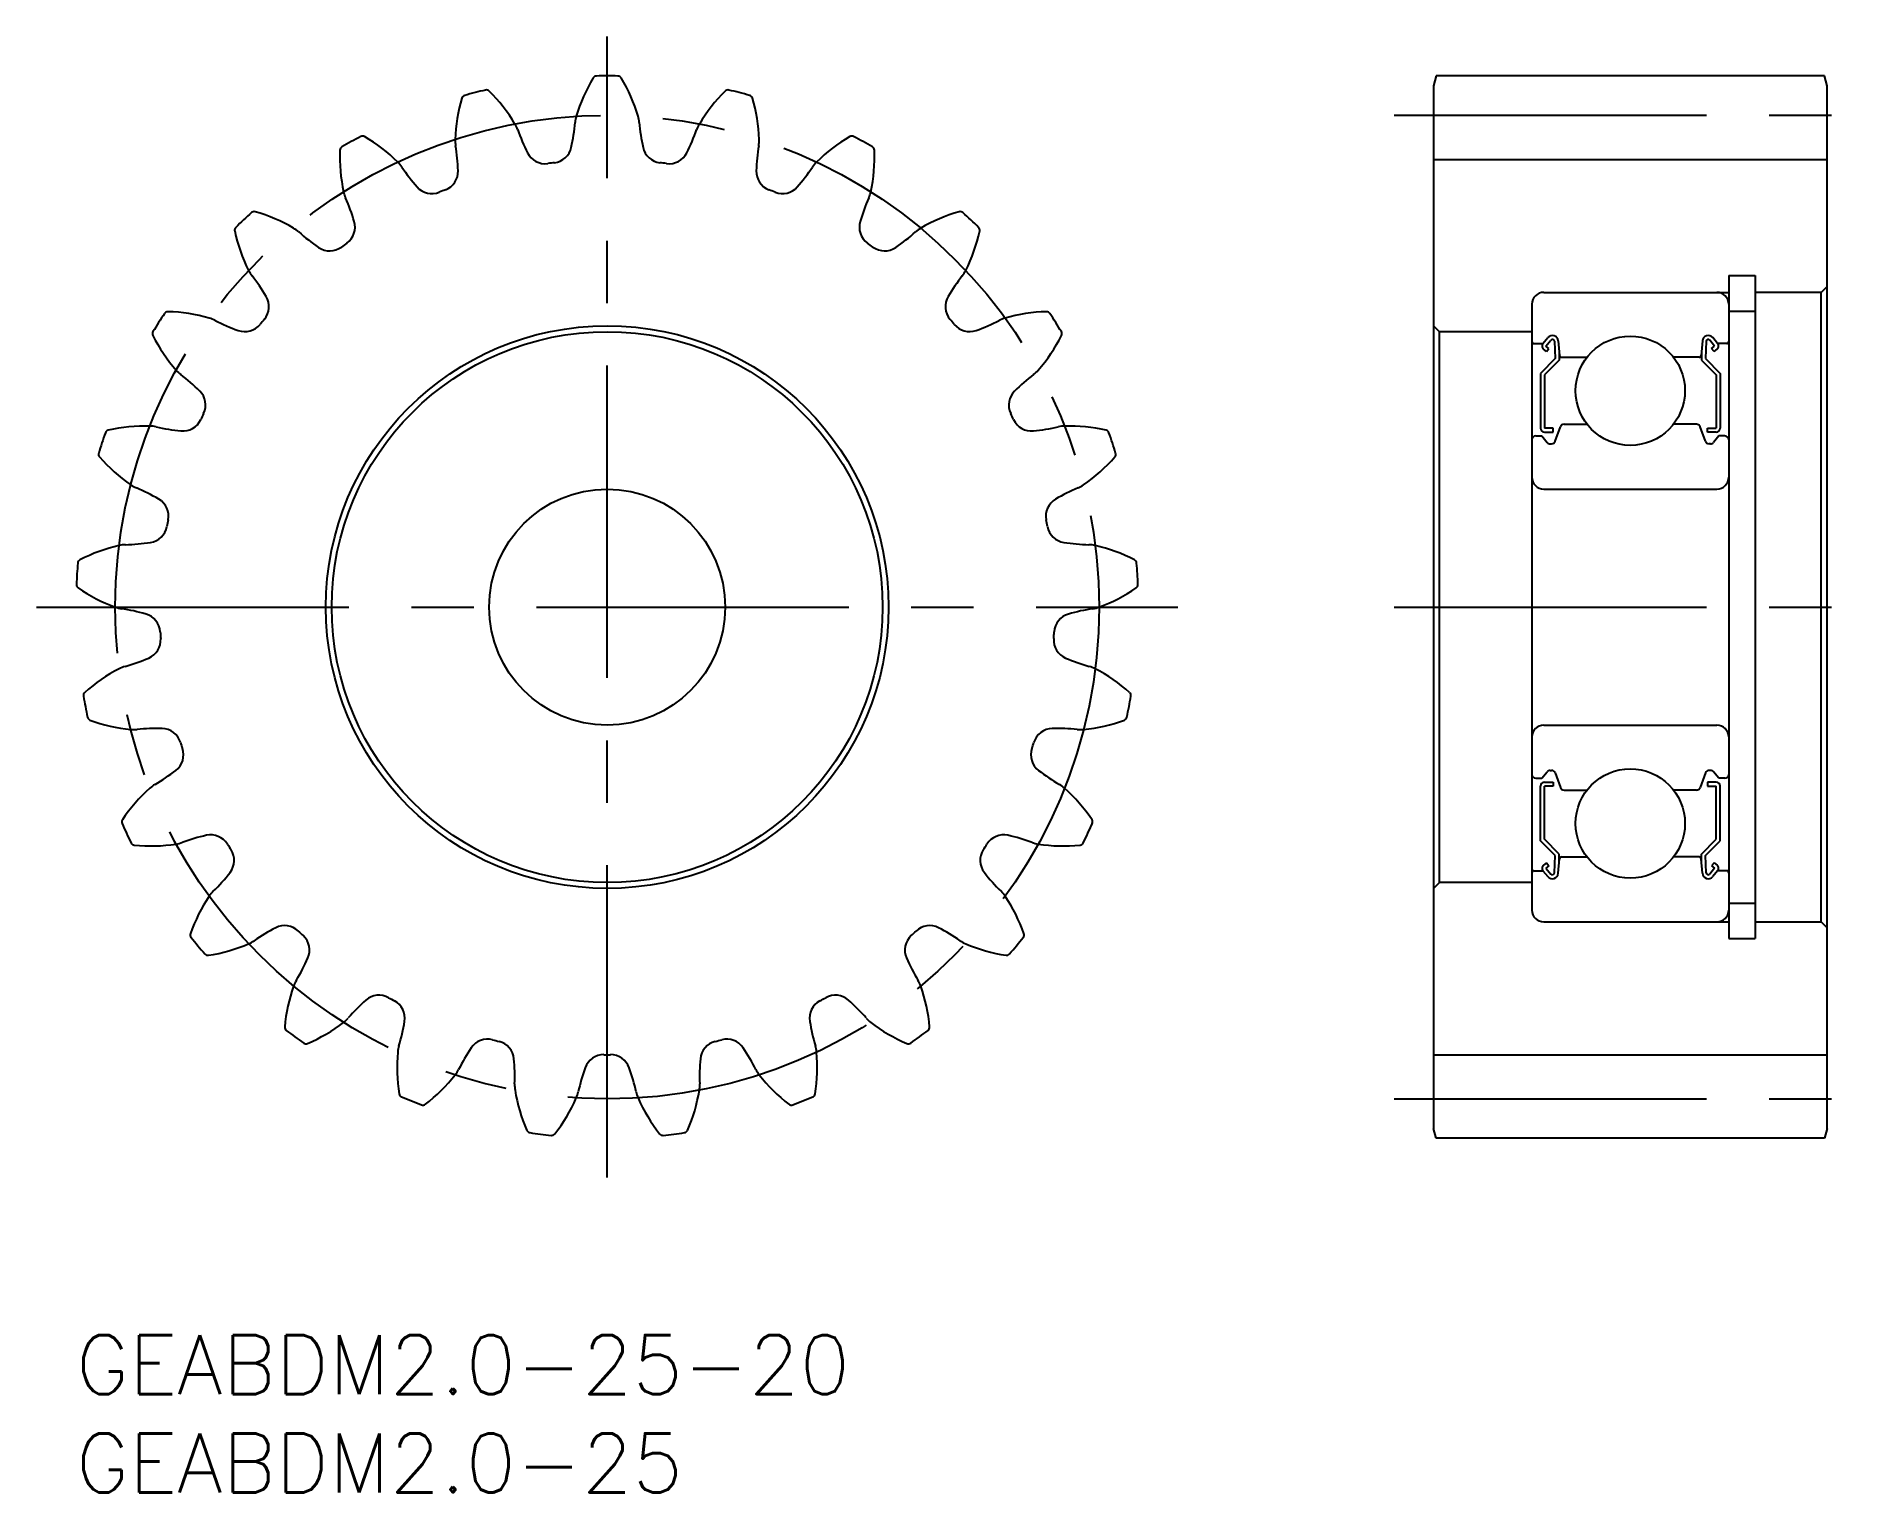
# Model space of a CAD drawing. Extents: x -2 to 91, y -8 to 66.
import ezdxf

# ---------------------------------------------------------------- set-up
doc = ezdxf.new("R2010")
doc.units = 0
doc.header["$LTSCALE"] = 0.5
doc.linetypes.add('CENTER', pattern=[50.8, 31.75, -6.35, 6.35, -6.35])
for name, color, linetype in [('MSM_CENTER', 1, 'CENTER'), ('MSM_CONTINUOUS', 7, 'CONTINUOUS'), ('MSM_PART_NUMBER', 7, 'CONTINUOUS')]:
    doc.layers.add(name, color=color, linetype=linetype)
doc.styles.get("Standard").update_dxf_attribs({"font": 'txt.shx', "height": 1, "bigfont": 'bigfont.shx'})

# ---------------------------------------------------------------- blocks, each defined once
blk = doc.blocks.new('*U3')
at = {"layer": 'MSM_PART_NUMBER'}
blk.add_text('GEABDM2.0-25', height=3, dxfattribs=at).set_placement((0, -8))
blk = doc.blocks.new('*U4')
at = {"layer": 'MSM_PART_NUMBER'}
blk.add_text('GEABDM2.0-25-20', height=3, dxfattribs=at).set_placement((0, -3))

msp = doc.modelspace()

# ---------------------------------------------------------------- linework, layer by layer
at = {"layer": 'MSM_CENTER'}
for p, q in [((27, 8), (27, 66)), ((67, 62), (91, 62)), ((-2, 37), (56, 37)), ((67, 37), (91, 37)), ((67, 12), (91, 12))]:
    msp.add_line(p, q, dxfattribs=at)
msp.add_circle((27, 37), 25, dxfattribs=at)
at = {"layer": 'MSM_CONTINUOUS'}
for p, q in [((69.134, 64), (69, 63.5)), ((69, 63.5), (69, 10.5)), ((88.866, 64), (69.134, 64)), ((89, 63.5), (88.866, 64)), ((89, 10.5), (89, 63.5)), ((69, 59.75), (89, 59.75)), ((84, 53.85), (84, 20.15)), ((84, 53.85), (85.35, 53.85)), ((85.35, 53.85), (85.35, 20.15)), ((89, 53.3), (88.7, 53)), ((74, 52.4), (74, 21.6)), ((74.6, 53), (84, 53)), ((88.7, 53), (85.35, 53)), ((88.7, 21), (88.7, 53)), ((69.3, 51), (69, 51.3)), ((84, 52.05), (85.35, 52.05)), ((74, 51), (69.3, 51)), ((69.3, 23), (69.3, 51)), ((74.1, 50.4), (74.56, 50.4)), ((74.56, 50.4), (74.81, 50.697)), ((74.713, 50.271), (74.963, 50.569)), ((74.866, 50.143), (74.713, 50.271)), ((75.14, 50.51), (75.183, 49.633)), ((75.338, 50.531), (75.403, 49.791)), ((82.662, 50.531), (82.597, 49.791)), ((82.86, 50.51), (82.817, 49.633)), ((83.287, 50.271), (83.037, 50.569)), ((83.134, 50.143), (83.287, 50.271)), ((83.44, 50.4), (83.19, 50.697)), ((83.9, 50.4), (83.44, 50.4)), ((75.183, 49.633), (74.433, 48.883)), ((74.738, 49.99), (74.585, 50.118)), ((75.383, 49.55), (74.633, 48.8)), ((74.738, 49.99), (74.866, 50.143)), ((75.383, 50.02), (75.383, 49.55)), ((75.503, 49.7), (76.803, 49.7)), ((82.497, 49.7), (81.197, 49.7)), ((82.617, 50.02), (82.617, 49.55)), ((82.617, 49.55), (83.367, 48.8)), ((82.817, 49.633), (83.567, 48.883)), ((83.262, 49.99), (83.134, 50.143)), ((83.262, 49.99), (83.415, 50.118)), ((74.433, 48.883), (74.433, 46.1)), ((74.633, 48.8), (74.633, 46.1)), ((83.367, 48.8), (83.367, 46.1)), ((83.567, 48.883), (83.567, 46.1)), ((74.2, 45.7), (74.5, 45.7)), ((74.5, 45.7), (74.776, 45.371)), ((75.083, 46.1), (74.633, 46.1)), ((74.633, 45.9), (75.083, 45.9)), ((75.083, 45.9), (75.083, 46.1)), ((75.182, 45.432), (75.45, 46.168)), ((75.638, 46.3), (76.803, 46.3)), ((82.362, 46.3), (81.197, 46.3)), ((82.818, 45.432), (82.55, 46.168)), ((82.917, 46.1), (83.367, 46.1)), ((82.917, 45.9), (82.917, 46.1)), ((83.367, 45.9), (82.917, 45.9)), ((83.5, 45.7), (83.224, 45.371)), ((83.8, 45.7), (83.5, 45.7)), ((74.929, 45.3), (74.994, 45.3)), ((83.071, 45.3), (83.006, 45.3)), ((74.6, 43), (83.4, 43)), ((74.6, 31), (83.4, 31)), ((74.2, 28.3), (74.5, 28.3)), ((74.433, 25.117), (74.433, 27.9)), ((74.5, 28.3), (74.776, 28.629)), ((74.633, 28.1), (75.083, 28.1)), ((74.633, 25.2), (74.633, 27.9)), ((75.083, 27.9), (74.633, 27.9)), ((74.929, 28.7), (74.994, 28.7)), ((75.083, 28.1), (75.083, 27.9)), ((75.182, 28.568), (75.45, 27.832)), ((82.818, 28.568), (82.55, 27.832)), ((83.367, 28.1), (82.917, 28.1)), ((82.917, 28.1), (82.917, 27.9)), ((82.917, 27.9), (83.367, 27.9)), ((83.071, 28.7), (83.006, 28.7)), ((83.5, 28.3), (83.224, 28.629)), ((83.367, 25.2), (83.367, 27.9)), ((83.8, 28.3), (83.5, 28.3)), ((83.567, 25.117), (83.567, 27.9)), ((75.638, 27.7), (76.803, 27.7)), ((82.362, 27.7), (81.197, 27.7)), ((75.183, 24.367), (74.433, 25.117)), ((75.383, 24.45), (74.633, 25.2)), ((82.617, 24.45), (83.367, 25.2)), ((82.817, 24.367), (83.567, 25.117)), ((75.14, 23.49), (75.183, 24.367)), ((75.338, 23.469), (75.403, 24.209)), ((75.383, 23.98), (75.383, 24.45)), ((75.503, 24.3), (76.803, 24.3)), ((82.497, 24.3), (81.197, 24.3)), ((82.662, 23.469), (82.597, 24.209)), ((82.617, 23.98), (82.617, 24.45)), ((82.86, 23.49), (82.817, 24.367)), ((74.1, 23.6), (74.56, 23.6)), ((74.56, 23.6), (74.81, 23.303)), ((74.738, 24.01), (74.585, 23.882)), ((74.866, 23.857), (74.713, 23.729)), ((74.713, 23.729), (74.963, 23.431)), ((74.738, 24.01), (74.866, 23.857)), ((83.287, 23.729), (83.037, 23.431)), ((83.262, 24.01), (83.134, 23.857)), ((83.134, 23.857), (83.287, 23.729)), ((83.44, 23.6), (83.19, 23.303)), ((83.262, 24.01), (83.415, 23.882)), ((83.9, 23.6), (83.44, 23.6)), ((69.3, 23), (69, 22.7)), ((74, 23), (69.3, 23)), ((84, 21.95), (85.35, 21.95)), ((74.6, 21), (84, 21)), ((77, 21), (77, 21)), ((79, 21), (79, 21)), ((85.35, 21), (88.7, 21)), ((88.7, 21), (89, 20.7)), ((84, 20.15), (85.35, 20.15)), ((69, 14.25), (89, 14.25)), ((69.134, 10), (69, 10.5)), ((89, 10.5), (88.866, 10)), ((88.866, 10), (69.134, 10))]:
    msp.add_line(p, q, dxfattribs=at)
for centre, radius in [((27, 37), 14.3), ((27, 37), 14), ((79, 48), 2.778), ((79, 48), 2.778), ((27, 37), 6), ((79, 26), 2.778), ((79, 26), 2.778)]:
    msp.add_circle(centre, radius, dxfattribs=at)
for centre, radius, start, end in [((27, 37), 27, 103.24018, 105.55982), ((20.862, 63.088), 0.2, 45.46339, 103.24018), ((33.425, 59.598), 8.333, 148.93661, 163.6), ((26.458, 63.795), 0.2, 91.15981, 148.93661), ((27, 37), 27, 88.84018, 91.15982), ((27.542, 63.795), 0.2, 31.06339, 88.84018), ((20.575, 59.598), 8.333, 16.4, 31.06339), ((33.138, 63.088), 0.2, 76.75982, 134.53661), ((27, 37), 27, 74.44018, 76.75982), ((27.603, 60.486), 8.333, 163.33661, 178), ((19.811, 62.818), 0.2, 105.55982, 163.33661), ((15.157, 57.29), 8.333, 30.8, 45.46339), ((38.843, 57.29), 8.333, 134.53661, 149.2), ((34.189, 62.818), 0.2, 16.66339, 74.44018), ((26.397, 60.486), 8.333, 2, 16.66339), ((20.91, 60.719), 1.636, 19.42184, 30.8), ((15.409, 62.511), 10, 347.6362, 354.95415), ((27, 61.489), 1.636, 163.6, 174.97816), ((27, 61.489), 1.636, 5.02184, 16.4), ((38.591, 62.511), 10, 185.04585, 192.3638), ((33.09, 60.719), 1.636, 149.2, 160.57816), ((27, 37), 27, 117.64018, 119.95982), ((14.567, 60.742), 0.2, 59.86339, 117.64018), ((10.484, 53.708), 8.333, 45.2, 59.86339), ((20.91, 60.719), 1.636, 178, 189.37816), ((9.428, 58.827), 10, 2.0362, 9.35415), ((31.883, 64.593), 10, 199.44585, 206.7638), ((22.117, 64.593), 10, 333.2362, 340.55415), ((44.572, 58.827), 10, 170.64585, 177.9638), ((33.09, 60.719), 1.636, 350.62184, 2), ((43.516, 53.708), 8.333, 120.13661, 134.8), ((39.433, 60.742), 0.2, 62.35982, 120.13661), ((27, 37), 27, 60.04018, 62.35982), ((21.743, 59.898), 8.333, 177.73661, 192.4), ((13.616, 60.219), 0.2, 119.95982, 177.73661), ((15.202, 58.46), 1.636, 33.82184, 45.2), ((23.847, 60.54), 1, 206.7638, 277.62929), ((27, 37), 22.75, 96.7707, 97.6293), ((24.2, 60.584), 1, 276.7707, 347.63621), ((29.8, 60.584), 1, 192.3638, 263.2293), ((27, 37), 22.75, 82.3707, 83.2293), ((30.153, 60.54), 1, 262.3707, 333.23621), ((38.798, 58.46), 1.636, 134.8, 146.17816), ((32.257, 59.898), 8.333, 347.6, 2.26339), ((40.384, 60.219), 0.2, 2.26339, 60.04018), ((24.867, 64.94), 10, 213.84585, 221.1638), ((18.423, 59.147), 1, 291.1707, 2.0362), ((35.577, 59.147), 1, 177.9638, 248.8293), ((29.133, 64.94), 10, 318.8362, 326.15415), ((15.202, 58.46), 1.636, 192.4, 203.77816), ((4.552, 53.772), 10, 16.4362, 23.75415), ((18.092, 59.016), 1, 221.1638, 292.02929), ((27, 37), 22.75, 111.1707, 112.0293), ((27, 37), 22.75, 67.9707, 68.8293), ((35.908, 59.016), 1, 247.9707, 318.83621), ((49.448, 53.772), 10, 156.24585, 163.5638), ((38.798, 58.46), 1.636, 336.22184, 347.6), ((27, 37), 27, 132.04018, 134.35982), ((9.053, 56.904), 0.2, 74.26339, 132.04018), ((6.847, 49.075), 8.333, 59.6, 74.26339), ((47.153, 49.075), 8.333, 105.73661, 120.4), ((44.947, 56.904), 0.2, 47.95982, 105.73661), ((27, 37), 27, 45.64018, 47.95982), ((8.262, 56.161), 0.2, 134.35982, 192.13661), ((16.214, 57.871), 8.333, 192.13661, 206.8), ((10.236, 54.851), 1.636, 48.22184, 59.6), ((17.986, 63.532), 10, 228.24585, 235.5638), ((13.184, 56.318), 1, 305.5707, 16.43621), ((40.816, 56.318), 1, 163.5638, 234.4293), ((36.014, 63.532), 10, 304.4362, 311.75415), ((43.764, 54.851), 1.636, 120.4, 131.77816), ((37.786, 57.871), 8.333, 333.2, 347.86339), ((45.738, 56.161), 0.2, 347.86339, 45.64018), ((12.897, 56.109), 1, 235.5638, 306.42929), ((27, 37), 22.75, 125.5707, 126.4293), ((27, 37), 22.75, 53.5707, 54.4293), ((41.103, 56.109), 1, 233.5707, 304.43621), ((10.236, 54.851), 1.636, 206.8, 218.17816), ((43.764, 54.851), 1.636, 321.82184, 333.2), ((1.087, 47.662), 10, 30.8362, 38.15415), ((52.913, 47.662), 10, 141.84585, 149.1638), ((8.814, 52.276), 1, 319.9707, 30.83621), ((45.186, 52.276), 1, 149.16381, 220.0293), ((74.6, 52.4), 0.6, 90, 180), ((83.4, 52.4), 0.6, 0, 90), ((27, 37), 27, 146.44018, 148.75982), ((4.667, 51.815), 0.2, 88.66339, 146.44018), ((4.478, 43.684), 8.333, 74, 88.66339), ((6.324, 50.122), 1.636, 62.62184, 74), ((11.671, 60.457), 10, 242.64585, 249.9638), ((8.587, 52.001), 1, 249.9638, 320.82931), ((27, 37), 22.75, 139.9707, 140.8293), ((27, 37), 22.75, 39.1707, 40.0293), ((45.413, 52.001), 1, 219.1707, 290.03621), ((42.329, 60.457), 10, 290.0362, 297.35415), ((47.676, 50.122), 1.636, 106, 117.37816), ((49.522, 43.684), 8.333, 91.33661, 106), ((49.333, 51.815), 0.2, 33.55982, 91.33661), ((27, 37), 27, 31.24018, 33.55982), ((4.086, 50.899), 0.2, 148.75982, 206.53661), ((11.362, 54.533), 8.333, 206.53661, 221.2), ((42.638, 54.533), 8.333, 318.8, 333.46339), ((49.914, 50.899), 0.2, 333.46339, 31.24018), ((74.1, 50.5), 0.1, 180, 270), ((74.713, 50.271), 0.2, 140.00119, 230.08703), ((75.039, 50.505), 0.3, 4.99683, 140.00119), ((75.04, 50.505), 0.1, 2.81979, 140.00022), ((82.961, 50.505), 0.3, 39.99881, 175.00317), ((82.96, 50.505), 0.1, 39.99978, 177.18021), ((83.287, 50.271), 0.2, 309.91297, 39.99881), ((83.9, 50.5), 0.1, 270, 0), ((75.503, 49.8), 0.1, 184.99683, 270), ((82.497, 49.8), 0.1, 270, 355.00317), ((6.324, 50.122), 1.636, 221.2, 232.57816), ((-0.751, 40.883), 10, 45.2362, 52.55415), ((54.751, 40.883), 10, 127.44585, 134.7638), ((47.676, 50.122), 1.636, 307.42184, 318.8), ((5.587, 47.273), 1, 334.3707, 45.2362), ((48.413, 47.273), 1, 134.76381, 205.6293), ((5.435, 46.951), 1, 264.3638, 335.22931), ((27, 37), 22.75, 154.3707, 155.2293), ((27, 37), 22.75, 24.7707, 25.6293), ((48.565, 46.951), 1, 204.77068, 275.63621), ((27, 37), 27, 160.84018, 163.15982), ((1.685, 45.796), 0.2, 103.06339, 160.84018), ((3.523, 37.873), 8.333, 88.4, 103.06339), ((3.71, 44.567), 1.636, 77.02184, 88.4), ((6.319, 55.907), 10, 257.04585, 264.3638), ((47.681, 55.907), 10, 275.6362, 282.95415), ((50.29, 44.567), 1.636, 91.6, 102.97816), ((50.477, 37.873), 8.333, 76.93661, 91.6), ((52.315, 45.796), 0.2, 19.15982, 76.93661), ((27, 37), 27, 16.84018, 19.15982), ((74.2, 45.5), 0.2, 90, 180), ((74.633, 46.1), 0.2, 180, 270), ((75.638, 46.1), 0.2, 90, 159.99165), ((82.362, 46.1), 0.2, 20.00835, 90), ((83.367, 46.1), 0.2, 270, 0), ((83.8, 45.5), 0.2, 0, 90), ((1.349, 44.764), 0.2, 163.15982, 220.93661), ((52.651, 44.764), 0.2, 319.06339, 16.84018), ((74.929, 45.5), 0.2, 219.9952, 270), ((74.994, 45.5), 0.2, 270, 339.99165), ((83.006, 45.5), 0.2, 200.00835, 270), ((83.071, 45.5), 0.2, 270, 320.0048), ((7.493, 50.093), 8.333, 220.93661, 235.6), ((46.507, 50.093), 8.333, 304.4, 319.06339), ((3.71, 44.567), 1.636, 235.6, 246.97816), ((-0.845, 33.859), 10, 59.6362, 66.95415), ((54.845, 33.859), 10, 113.04585, 120.3638), ((50.29, 44.567), 1.636, 293.02184, 304.4), ((74.6, 43.6), 0.6, 180, 270), ((83.4, 43.6), 0.6, 270, 0), ((3.705, 41.625), 1, 348.7707, 59.6362), ((50.295, 41.625), 1, 120.3638, 191.2293), ((3.638, 41.275), 1, 278.7638, 349.62931), ((27, 37), 22.75, 168.7707, 169.6293), ((27, 37), 22.75, 10.3707, 11.2293), ((50.362, 41.275), 1, 190.3707, 261.23621), ((4.043, 32.007), 8.333, 102.8, 117.46339), ((2.56, 38.538), 1.636, 91.42184, 102.8), ((2.267, 50.17), 10, 271.44585, 278.7638), ((51.733, 50.17), 10, 261.2362, 268.55415), ((51.44, 38.538), 1.636, 77.2, 88.57816), ((49.957, 32.007), 8.333, 62.53661, 77.2), ((27, 37), 27, 175.24018, 177.55982), ((0.292, 39.224), 0.2, 117.46339, 175.24018), ((53.708, 39.224), 0.2, 4.75982, 62.53661), ((27, 37), 27, 2.44018, 4.75982), ((0.224, 38.141), 0.2, 177.55982, 235.33661), ((53.776, 38.141), 0.2, 304.66339, 2.44018), ((4.85, 44.831), 8.333, 235.33661, 250), ((49.15, 44.831), 8.333, 290, 304.66339), ((2.56, 38.538), 1.636, 250, 261.37816), ((0.811, 27.033), 10, 74.0362, 81.35415), ((3.286, 35.686), 1, 3.1707, 74.0362), ((50.714, 35.686), 1, 105.96381, 176.8293), ((53.189, 27.033), 10, 98.64585, 105.9638), ((51.44, 38.538), 1.636, 278.62184, 290), ((3.309, 35.331), 1, 293.1638, 4.02931), ((27, 37), 22.75, 183.1707, 184.0293), ((50.691, 35.331), 1, 175.9707, 246.83621), ((27, 37), 22.75, 355.9707, 356.8293), ((-0.232, 43.606), 10, 285.84585, 293.1638), ((54.232, 43.606), 10, 246.8362, 254.15415), ((6.006, 26.455), 8.333, 117.2, 131.86339), ((2.945, 32.411), 1.636, 105.82184, 117.2), ((51.055, 32.411), 1.636, 62.8, 74.17816), ((47.994, 26.455), 8.333, 48.13661, 62.8), ((0.578, 32.512), 0.2, 131.86339, 189.64018), ((53.422, 32.512), 0.2, 350.35982, 48.13661), ((27, 37), 27, 189.64018, 191.95982), ((27, 37), 27, 348.04018, 350.35982), ((0.782, 31.446), 0.2, 191.95982, 249.73661), ((3.599, 39.076), 8.333, 249.73661, 264.4), ((2.945, 32.411), 1.636, 264.4, 275.77816), ((4.112, 20.834), 10, 88.4362, 95.75415), ((4.358, 29.83), 1, 17.57068, 88.4362), ((49.642, 29.83), 1, 91.5638, 162.4293), ((49.888, 20.834), 10, 84.24585, 91.5638), ((51.055, 32.411), 1.636, 264.22184, 275.6), ((50.401, 39.076), 8.333, 275.6, 290.26339), ((53.218, 31.446), 0.2, 290.26339, 348.04018), ((74.6, 30.4), 0.6, 90, 180), ((83.4, 30.4), 0.6, 0, 90), ((4.468, 29.492), 1, 307.5638, 18.42931), ((27, 37), 22.75, 197.5707, 198.4293), ((49.532, 29.492), 1, 161.5707, 232.43621), ((27, 37), 22.75, 341.5707, 342.4293), ((4.842, 26.573), 1.636, 120.22184, 131.6), ((-1.019, 36.626), 10, 300.24585, 307.5638), ((55.019, 36.626), 10, 232.4362, 239.75415), ((49.158, 26.573), 1.636, 48.4, 59.77816), ((74.2, 28.5), 0.2, 180, 270), ((74.633, 27.9), 0.2, 90, 180), ((74.929, 28.5), 0.2, 90, 140.0048), ((74.994, 28.5), 0.2, 20.00835, 90), ((83.006, 28.5), 0.2, 90, 159.99165), ((83.071, 28.5), 0.2, 39.9952, 90), ((83.367, 27.9), 0.2, 0, 90), ((83.8, 28.5), 0.2, 270, 0), ((9.288, 21.565), 8.333, 131.6, 146.26339), ((44.712, 21.565), 8.333, 33.73661, 48.4), ((75.638, 27.9), 0.2, 200.00835, 270), ((82.362, 27.9), 0.2, 270, 339.99165), ((2.525, 26.082), 0.2, 146.26339, 204.04018), ((51.475, 26.082), 0.2, 335.95982, 33.73661), ((27, 37), 27, 204.04018, 206.35982), ((8.852, 15.65), 10, 102.8362, 110.15415), ((6.852, 24.425), 1, 31.97068, 102.8362), ((47.148, 24.425), 1, 77.1638, 148.0293), ((45.148, 15.65), 10, 69.84585, 77.1638), ((27, 37), 27, 333.64018, 335.95982), ((2.987, 25.101), 0.2, 206.35982, 264.13661), ((3.817, 33.191), 8.333, 264.13661, 278.8), ((4.842, 26.573), 1.636, 278.8, 290.17816), ((27, 37), 22.75, 211.9707, 212.8293), ((7.043, 24.124), 1, 321.9638, 32.82931), ((46.957, 24.124), 1, 147.1707, 218.03621), ((27, 37), 22.75, 327.1707, 328.0293), ((49.158, 26.573), 1.636, 249.82184, 261.2), ((50.183, 33.191), 8.333, 261.2, 275.86339), ((51.013, 25.101), 0.2, 275.86339, 333.64018), ((75.503, 24.2), 0.1, 90, 175.00317), ((82.497, 24.2), 0.1, 4.99683, 90), ((-0.045, 29.67), 10, 314.64585, 321.9638), ((54.045, 29.67), 10, 218.0362, 225.35415), ((74.1, 23.5), 0.1, 90, 180), ((74.713, 23.729), 0.2, 129.91297, 219.99881), ((75.039, 23.495), 0.3, 219.99881, 355.00317), ((75.04, 23.495), 0.1, 219.99978, 357.18021), ((82.961, 23.495), 0.3, 184.99683, 320.00119), ((82.96, 23.495), 0.1, 182.81979, 320.00022), ((83.287, 23.729), 0.2, 320.00119, 50.08703), ((83.9, 23.5), 0.1, 0, 90), ((8.131, 21.39), 1.636, 134.62184, 146), ((45.869, 21.39), 1.636, 34, 45.37816), ((13.683, 17.645), 8.333, 146, 160.66339), ((40.317, 17.645), 8.333, 19.33661, 34), ((74.6, 21.6), 0.6, 180, 270), ((83.4, 21.6), 0.6, 270, 0), ((14.732, 11.807), 10, 117.2362, 124.55415), ((10.613, 19.809), 1, 46.37068, 117.2362), ((27, 37), 22.75, 226.3707, 227.2293), ((27, 37), 22.75, 312.7707, 313.6293), ((43.387, 19.809), 1, 62.7638, 133.62929), ((39.268, 11.807), 10, 55.44585, 62.7638), ((6.009, 20.339), 0.2, 160.66339, 218.44018), ((27, 37), 27, 218.44018, 220.75982), ((5.493, 27.546), 8.333, 278.53661, 293.2), ((8.131, 21.39), 1.636, 293.2, 304.57816), ((10.872, 19.566), 1, 336.3638, 47.22931), ((43.128, 19.566), 1, 132.7707, 203.63621), ((45.869, 21.39), 1.636, 235.42184, 246.8), ((48.507, 27.546), 8.333, 246.8, 261.46339), ((27, 37), 27, 319.24018, 321.55982), ((47.991, 20.339), 0.2, 321.55982, 19.33661), ((6.7, 19.503), 0.2, 220.75982, 278.53661), ((2.627, 23.174), 10, 329.04585, 336.3638), ((51.373, 23.174), 10, 203.6362, 210.95415), ((47.3, 19.503), 0.2, 261.46339, 319.24018), ((18.915, 14.942), 8.333, 160.4, 175.06339), ((12.606, 17.188), 1.636, 149.02184, 160.4), ((41.394, 17.188), 1.636, 19.6, 30.97816), ((35.085, 14.942), 8.333, 4.93661, 19.6), ((21.382, 9.548), 10, 131.6362, 138.95415), ((15.403, 16.274), 1, 60.7707, 131.6362), ((27, 37), 22.75, 240.7707, 241.6293), ((15.715, 16.103), 1, 350.7638, 61.62929), ((38.285, 16.103), 1, 118.37068, 189.23621), ((27, 37), 22.75, 298.3707, 299.2293), ((38.597, 16.274), 1, 48.3638, 119.22929), ((32.618, 9.548), 10, 41.04585, 48.3638), ((8.52, 22.494), 8.333, 292.93661, 307.6), ((12.606, 17.188), 1.636, 307.6, 318.97816), ((6.831, 17.547), 10, 343.44585, 350.7638), ((47.169, 17.547), 10, 189.2362, 196.55415), ((41.394, 17.188), 1.636, 221.02184, 232.4), ((45.48, 22.494), 8.333, 232.4, 247.06339), ((10.812, 15.642), 0.2, 175.06339, 232.84018), ((27, 37), 27, 232.84018, 235.15982), ((20.921, 14.041), 1, 75.17068, 146.0362), ((27, 37), 22.75, 255.1707, 256.0293), ((21.266, 13.953), 1, 5.1638, 76.02929), ((32.734, 13.953), 1, 103.97068, 174.83621), ((27, 37), 22.75, 283.9707, 284.8293), ((33.079, 14.041), 1, 33.9638, 104.82929), ((27, 37), 27, 304.84018, 307.15982), ((43.188, 15.642), 0.2, 307.15982, 4.93661), ((11.689, 15.004), 0.2, 235.15982, 292.93661), ((24.655, 13.624), 8.333, 174.8, 189.46339), ((17.985, 14.231), 1.636, 163.42184, 174.8), ((28.386, 9.013), 10, 146.0362, 153.35415), ((12.303, 13.143), 10, 357.84585, 5.1638), ((26.822, 13.251), 1, 89.57068, 160.4362), ((27, 37), 22.75, 269.5707, 270.4293), ((27.178, 13.251), 1, 19.5638, 90.42929), ((41.697, 13.143), 10, 174.8362, 182.15415), ((25.614, 9.013), 10, 26.64585, 33.9638), ((29.345, 13.624), 8.333, 350.53661, 5.2), ((36.015, 14.231), 1.636, 5.2, 16.57816), ((42.311, 15.004), 0.2, 247.06339, 304.84018), ((12.708, 18.354), 8.333, 307.33661, 322), ((17.985, 14.231), 1.636, 322, 333.37816), ((35.302, 10.237), 10, 160.4362, 167.75415), ((18.698, 10.237), 10, 12.24585, 19.5638), ((36.015, 14.231), 1.636, 206.62184, 218), ((41.292, 18.354), 8.333, 218, 232.66339), ((16.632, 12.287), 0.2, 189.46339, 247.24018), ((27, 37), 27, 247.24018, 249.55982), ((23.931, 12.704), 1.636, 177.82184, 189.2), ((30.542, 13.775), 8.333, 189.2, 203.86339), ((23.931, 12.704), 1.636, 336.4, 347.77816), ((30.069, 12.704), 1.636, 192.22184, 203.6), ((23.458, 13.775), 8.333, 336.13661, 350.8), ((30.069, 12.704), 1.636, 350.8, 2.17816), ((27, 37), 27, 290.44018, 292.75982), ((37.368, 12.287), 0.2, 292.75982, 350.53661), ((17.641, 11.887), 0.2, 249.55982, 307.33661), ((17.794, 15.386), 8.333, 321.73661, 336.4), ((36.206, 15.386), 8.333, 203.6, 218.26339), ((36.359, 11.887), 0.2, 232.66339, 290.44018), ((23.104, 10.485), 0.2, 203.86339, 261.64018), ((27, 37), 27, 261.64018, 263.95982), ((27, 37), 27, 276.04018, 278.35982), ((30.896, 10.485), 0.2, 278.35982, 336.13661), ((24.18, 10.349), 0.2, 263.95982, 321.73661), ((29.82, 10.349), 0.2, 218.26339, 276.04018)]:
    msp.add_arc(centre, radius, start, end, dxfattribs=at)

# ---------------------------------------------------------------- block references
for name in ['*U4', '*U3']:
    msp.add_blockref(name, (0, 0), dxfattribs=at)

doc.saveas('drawing.dxf')
